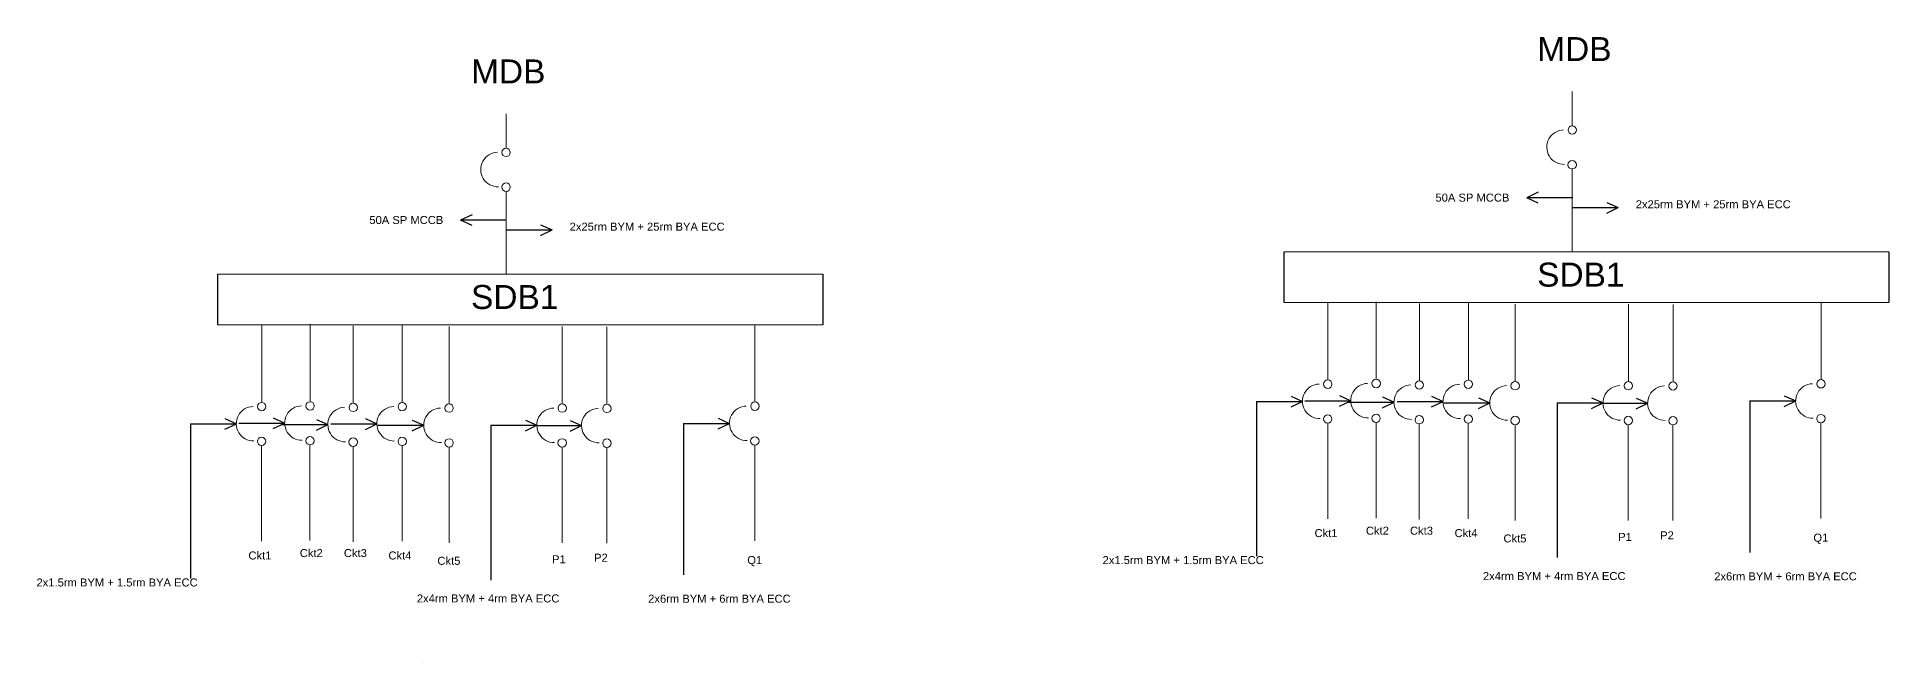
# Model space of a CAD drawing. Header units: inches. Extents: x -817 to 31714, y -1427 to 2018.
# Drawn here: x -817 to 6916, y -1427 to 1181 of the extents above; entities that cross this region are included whole.
import ezdxf

# ---------------------------------------------------------------- set-up
doc = ezdxf.new("R2010")
doc.units = ezdxf.units.IN
doc.header["$MEASUREMENT"] = 0
doc.layers.add('SBD', color=2, linetype='Continuous', lineweight=0)
doc.layers.add('Text', color=7, linetype='Continuous')
doc.styles.get("Standard").update_dxf_attribs({"font": 'arial.ttf'})

msp = doc.modelspace()

# ---------------------------------------------------------------- linework, layer by layer
at = {"color": 1}
for p, q in [((4274.9, -339.7), (4274.9, -985.8)), ((5529.9, -346.1), (5529.9, -991.9)), ((6334.4, -338.1), (6334.4, -970.3)), ((-176.7, -433.1), (-176.7, -1079.2)), ((1078.3, -439.5), (1078.3, -1085.4)), ((1882.8, -431.5), (1882.8, -1063.8))]:
    msp.add_line(p, q, dxfattribs=at)
at = {"layer": 'SBD', "color": 1}
for p, q in [((5593.1, 810.2), (5593.1, 952.9)), ((1141.5, 716.8), (1141.5, 859.5)), ((5592.9, 630.1), (5592.9, 284.3)), ((1141.3, 536.6), (1141.3, 190.9)), ((4572.4, -250.6), (4572.4, 72.6)), ((4774.4, -247.9), (4774.4, 75.3)), ((4954.7, -254), (4954.7, 69.2)), ((5159.4, -250.9), (5159.4, 72.3)), ((5354.9, -257), (5354.9, 66.2)), ((5827.4, -257), (5827.4, 66.2)), ((6014, -258.3), (6014, 64.9)), ((6631.9, -249), (6631.9, 74.2)), ((120.8, -344), (120.8, -20.8)), ((322.8, -341.3), (322.8, -18.1)), ((503.1, -347.4), (503.1, -24.2)), ((707.8, -344.3), (707.8, -21.1)), ((903.3, -350.5), (903.3, -27.3)), ((1375.8, -350.5), (1375.8, -27.3)), ((1562.4, -351.7), (1562.4, -28.5)), ((2180.3, -342.4), (2180.3, -19.2)), ((4572.2, -430.7), (4572.2, -829.9)), ((4774.2, -428), (4774.2, -827.2)), ((4954.5, -434.1), (4954.5, -833.3)), ((5159.2, -431.1), (5159.2, -830.3)), ((5354.8, -437.2), (5354.8, -836.4)), ((5827.3, -437.2), (5827.3, -836.4)), ((6013.8, -438.4), (6013.8, -837.6)), ((6631.7, -429.1), (6631.7, -828.3)), ((120.6, -524.1), (120.6, -923.3)), ((322.6, -521.4), (322.6, -920.6)), ((502.9, -527.5), (502.9, -926.7)), ((707.6, -524.5), (707.6, -923.7)), ((903.2, -530.6), (903.2, -929.8)), ((1375.6, -530.6), (1375.6, -929.8)), ((1562.2, -531.8), (1562.2, -931)), ((2180.1, -522.5), (2180.1, -921.7))]:
    msp.add_line(p, q, dxfattribs=at)
at = {"layer": 'SBD', "color": 1, "lineweight": 25, "ltscale": 10}
for p, q in [((5451.2, 532.7), (5403.3, 509.5)), ((5451.2, 487.9), (5403.3, 509.5)), ((5595.2, 509.5), (5403.7, 509.5)), ((5592.9, 469.1), (5784.4, 469.1)), ((5736.9, 490.6), (5784.8, 469)), ((5736.9, 445.8), (5784.8, 469)), ((999.6, 439.3), (951.7, 416.1)), ((999.6, 394.5), (951.7, 416.1)), ((1143.6, 416), (952.1, 416)), ((1285.3, 397.2), (1333.1, 375.6)), ((1141.3, 375.6), (1332.8, 375.6)), ((1285.3, 352.4), (1333.1, 375.6)), ((4389.6, 73.5), (4389.6, 284.3)), ((6915.6, 284.3), (6915.6, 73.5)), ((-62, -19.9), (-62, 190.9)), ((2464, 190.9), (2464, -19.9)), ((4274.9, -339.7), (4466.4, -339.7)), ((4418.9, -318.1), (4466.8, -339.7)), ((4418.9, -362.9), (4466.8, -339.7)), ((4476.9, -336.9), (4668.4, -336.9)), ((4620.9, -315.4), (4668.8, -337)), ((4620.9, -360.2), (4668.8, -337)), ((4657.2, -343.1), (4848.7, -343.1)), ((4801.2, -321.5), (4849.1, -343.1)), ((4801.2, -366.3), (4849.1, -343.1)), ((4861.9, -340), (5053.4, -340)), ((5005.9, -318.4), (5053.8, -340)), ((5005.9, -363.3), (5053.8, -340)), ((5057.4, -346.1), (5248.9, -346.1)), ((5201.4, -324.5), (5249.3, -346.1)), ((5201.4, -369.4), (5249.3, -346.1)), ((5529.9, -346.1), (5721.4, -346.1)), ((5673.9, -324.5), (5721.8, -346.1)), ((5673.9, -369.4), (5721.8, -346.1)), ((5716.5, -347.3), (5908, -347.3)), ((5860.5, -325.8), (5908.3, -347.4)), ((5860.5, -370.6), (5908.3, -347.4)), ((6334.4, -338.1), (6525.9, -338.1)), ((6478.4, -316.5), (6526.2, -338.1)), ((6478.4, -361.3), (6526.2, -338.1)), ((-176.7, -433.1), (14.8, -433.1)), ((-32.7, -411.5), (15.2, -433.1)), ((-32.7, -456.3), (15.2, -433.1)), ((25.3, -430.4), (216.8, -430.4)), ((169.3, -408.8), (217.2, -430.4)), ((169.3, -453.6), (217.2, -430.4)), ((205.6, -436.5), (397.1, -436.5)), ((349.6, -414.9), (397.4, -436.5)), ((349.6, -459.7), (397.4, -436.5)), ((410.3, -433.4), (601.8, -433.4)), ((554.3, -411.8), (602.2, -433.5)), ((554.3, -456.7), (602.2, -433.5)), ((605.8, -439.5), (797.3, -439.5)), ((749.8, -418), (797.7, -439.6)), ((749.8, -462.8), (797.7, -439.6)), ((1078.3, -439.5), (1269.8, -439.5)), ((1222.3, -418), (1270.2, -439.6)), ((1222.3, -462.8), (1270.2, -439.6)), ((1264.8, -440.7), (1456.3, -440.7)), ((1408.8, -419.2), (1456.7, -440.8)), ((1408.8, -464), (1456.7, -440.8)), ((1882.8, -431.5), (2074.3, -431.5)), ((2026.8, -409.9), (2074.6, -431.5)), ((2026.8, -454.7), (2074.6, -431.5))]:
    msp.add_line(p, q, dxfattribs=at)
at = {"layer": 'SBD', "color": 1}
for points in [[(4389.6, 284.3), (6915.6, 284.3)], [(-62, 190.9), (2464, 190.9)], [(6915.6, 73.5), (4389.6, 73.5)], [(2464, -19.9), (-62, -19.9)]]:
    msp.add_lwpolyline(points, dxfattribs=at)
for centre in [(5593.1, 792.7), (1141.5, 699.3), (5592.9, 647.5), (1141.3, 554.1), (4572.4, -268.1), (4774.4, -265.3), (4954.7, -271.4), (5159.4, -268.4), (5354.9, -274.5), (5827.4, -274.5), (6014, -275.7), (6631.9, -266.5), (120.8, -361.5), (322.8, -358.8), (503.1, -364.9), (707.8, -361.8), (903.3, -367.9), (1375.8, -367.9), (1562.4, -369.1), (2180.3, -359.9), (4572.2, -413.3), (4774.2, -410.5), (4954.5, -416.6), (5159.2, -413.6), (5354.8, -419.7), (5827.3, -419.7), (6013.8, -420.9), (6631.7, -411.7), (120.6, -506.7), (322.6, -504), (502.9, -510.1), (707.6, -507), (903.2, -513.1), (1375.6, -513.1), (1562.2, -514.3), (2180.1, -505.1)]:
    msp.add_circle(centre, 17.5, dxfattribs=at)
for centre in [(5559, 721.1), (1107.4, 627.7), (4538.4, -339.7), (4740.4, -336.9), (4920.6, -343.1), (5125.3, -340), (5320.9, -346.1), (5793.4, -346.1), (5979.9, -347.3), (6597.8, -338.1), (86.8, -433.1), (288.8, -430.4), (469, -436.5), (673.7, -433.4), (869.3, -439.5), (1341.8, -439.5), (1528.3, -440.7), (2146.2, -431.5)]:
    msp.add_arc(centre, 72, 91.3607, 271.3607, dxfattribs=at)

# ---------------------------------------------------------------- texts
at = {"color": 1}
for s, height, p in [('50A SP MCCB', 33.417, (5022.1, 493.8)), ('2x25rm BYM + 25rm BYA ECC', 33.417, (5858.4, 466)), ('50A SP MCCB', 33.417, (570.5, 400.4)), ('2x25rm BYM + 25rm BYA ECC', 33.417, (1406.8, 372.6)), ('Ckt1', 33.42, (4517.1, -906.3)), ('Ckt2', 33.42, (4731.6, -896.2)), ('Ckt3', 33.42, (4915.7, -896.2)), ('Ckt4', 33.42, (5101.8, -906.3)), ('Ckt5', 33.42, (5306.1, -928.5)), ('P1', 33.42, (5784.9, -922.1)), ('P2', 33.42, (5960.3, -915.6)), ('Q1', 33.42, (6600.1, -925.3)), ('Ckt1', 33.42, (65.5, -999.7)), ('Ckt2', 33.42, (279.9, -989.6)), ('Ckt3', 33.42, (464.1, -989.6)), ('Ckt4', 33.42, (650.2, -999.7)), ('Ckt5', 33.42, (854.5, -1021.9)), ('P1', 33.42, (1333.3, -1015.5)), ('P2', 33.42, (1508.7, -1009)), ('Q1', 33.42, (2148.5, -1018.7)), ('2x1.5rm BYM + 1.5rm BYA ECC', 33.417, (3632.1, -1018.9)), ('2x1.5rm BYM + 1.5rm BYA ECC', 33.417, (-819.5, -1112.3)), ('2x4rm BYM + 4rm BYA ECC', 33.417, (5220.3, -1085.5)), ('2x6rm BYM + 6rm BYA ECC', 33.417, (6186.1, -1086.7)), ('2x4rm BYM + 4rm BYA ECC', 33.417, (768.7, -1178.9)), ('2x6rm BYM + 6rm BYA ECC', 33.417, (1734.5, -1180.1))]:
    msp.add_text(s, height=height, dxfattribs=at).set_placement(p)
at = {"layer": 'SBD', "color": 1, "char_height": 100, "width": 160.225, "attachment_point": 1}
for s, insert in [('MDB', (5447, 1180.6)), ('MDB', (995.3, 1087.2)), ('SDB1', (5446.6, 239.2)), ('SDB1', (995, 145.8))]:
    msp.add_mtext(s, dxfattribs=dict(at, insert=insert))
at = {"layer": 'Text', "color": 1}
for p in [(4286.3, -1012.1), (4716.8, -1073.7), (-165.3, -1105.5), (265.2, -1167.1), (4532.2, -1222.8), (80.6, -1316.2), (5248.7, -1333.8), (797.1, -1427.3)]:
    msp.add_text('C4', height=0.516, dxfattribs=at).set_placement(p)

doc.saveas('drawing.dxf')
